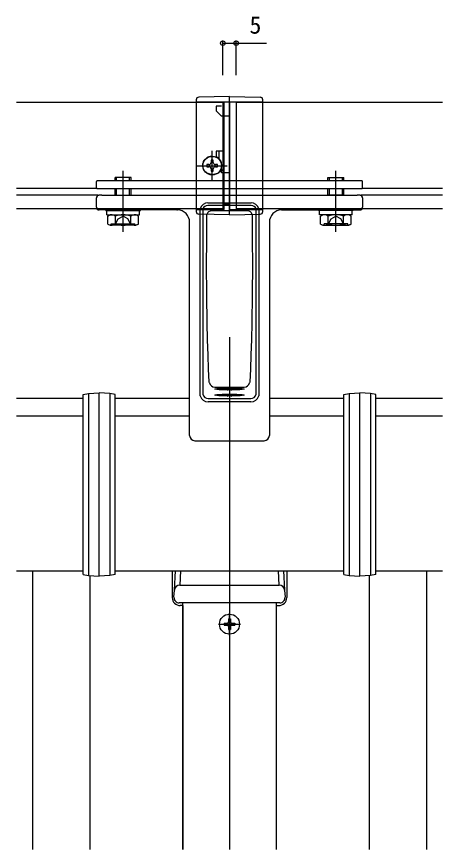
# Model space of a CAD drawing. Units: millimetres, scale not verified. Extents: x -693 to 693, y -1120 to 1121.
# Drawn here: x -452.1 to -292.1, y 426.4 to 739.7 of the extents above; entities that cross this region are included whole.
import ezdxf
from ezdxf.enums import TextEntityAlignment as Align

# ---------------------------------------------------------------- set-up
doc = ezdxf.new("R2010")
doc.units = ezdxf.units.MM
doc.header["$LTSCALE"] = 6
for name, color, linetype in [('0-3_YKK_12', 2, 'Continuous'), ('0-4_YKK_13', 4, 'Continuous'), ('0-6_YKK_D', 6, 'Continuous')]:
    doc.layers.add(name, color=color, linetype=linetype)
doc.styles.add('ＭＳ ゴシック', font='')
doc.styles.get('ＭＳ ゴシック').set_extended_font_data('MS Gothic')

msp = doc.modelspace()

# ---------------------------------------------------------------- linework, layer by layer
at = {"layer": '0-3_YKK_12'}
for p, q in [((-374.622, 707.377), (-374.622, 667.377)), ((-369.622, 707.377), (-369.622, 667.377)), ((-421.819, 674.995), (-452.122, 674.995)), ((-292.122, 674.995), (-322.419, 674.995)), ((-421.543, 672.501), (-452.122, 672.501)), ((-292.122, 672.501), (-322.695, 672.501)), ((-372.122, 619.041), (-372.122, 426.436)), ((-452.122, 596.144), (-427.122, 596.144)), ((-415.122, 596.144), (-387.122, 596.144)), ((-357.122, 596.144), (-329.122, 596.144)), ((-317.122, 596.144), (-292.122, 596.144)), ((-452.122, 589.479), (-427.122, 589.479)), ((-415.122, 589.479), (-387.122, 589.479)), ((-357.122, 589.479), (-329.122, 589.479)), ((-317.122, 589.479), (-292.122, 589.479)), ((-452.122, 531.144), (-427.122, 531.144)), ((-446.122, 531.144), (-446.122, 426.436)), ((-424.622, 529.359), (-424.622, 426.436)), ((-415.122, 531.144), (-329.122, 531.144)), ((-393.622, 531.144), (-393.622, 521.144)), ((-350.622, 531.144), (-350.622, 521.144)), ((-319.622, 529.359), (-319.622, 426.436)), ((-317.122, 531.144), (-292.122, 531.144)), ((-298.122, 531.144), (-298.122, 426.436)), ((-389.622, 518.144), (-390.622, 518.144)), ((-389.622, 426.436), (-389.622, 519.144)), ((-389.622, 518.144), (-389.622, 426.436)), ((-354.622, 519.144), (-354.622, 426.436)), ((-354.622, 518.144), (-354.622, 426.436)), ((-354.622, 518.144), (-353.622, 518.144))]:
    msp.add_line(p, q, dxfattribs=at)
for points in [[(-374.622, 707.377), (-384.622, 707.377), (-452.122, 707.377)], [(-292.122, 707.377), (-359.622, 707.377), (-369.622, 707.377)], [(-374.622, 667.377), (-384.622, 667.377), (-452.122, 667.377)], [(-292.122, 667.377), (-359.622, 667.377), (-369.622, 667.377)]]:
    msp.add_lwpolyline(points, dxfattribs=at)
for centre, start, end in [((-390.622, 521.144), 180, 270), ((-353.622, 521.144), 270, 0)]:
    msp.add_arc(centre, 3, start, end, dxfattribs=at)
at = {"layer": '0-4_YKK_13'}
for p, q in [((-384.622, 708.376), (-384.622, 666.379)), ((-372.122, 709.677), (-383.648, 709.375)), ((-359.622, 666.379), (-359.622, 708.376)), ((-384.622, 707.677), (-359.622, 707.677)), ((-375.122, 705.977), (-377.122, 705.977)), ((-374.122, 706.177), (-374.122, 707.677)), ((-374.122, 667.077), (-374.122, 706.177)), ((-372.122, 707.677), (-372.122, 667.077)), ((-372.122, 702.177), (-375.122, 702.177)), ((-378.622, 677.922), (-378.622, 689.222)), ((-381.845, 685.412), (-380.383, 686.773)), ((-380.383, 686.773), (-380.302, 686.813)), ((-380.302, 686.813), (-380.221, 686.852)), ((-380.054, 686.924), (-379.969, 686.958)), ((-379.796, 687.019), (-379.709, 687.047)), ((-379.352, 687.138), (-379.261, 687.155)), ((-379.261, 687.155), (-379.17, 687.171)), ((-379.17, 687.171), (-379.079, 687.185)), ((-378.896, 687.206), (-378.805, 687.213)), ((-378.622, 687.222), (-376.681, 686.787)), ((-376.122, 689.077), (-376.122, 686.357)), ((-384.272, 683.572), (-372.972, 683.572)), ((-379.852, 684.015), (-380.672, 684.015)), ((-378.622, 685.806), (-378.622, 685.839)), ((-378.622, 685.806), (-378.622, 685.839)), ((-377.392, 683.195), (-376.572, 683.195)), ((-412.129, 658.668), (-412.129, 681.668)), ((-381.853, 682.013), (-380.579, 680.734)), ((-378.622, 680.172), (-380.579, 680.734)), ((-378.713, 680.175), (-378.805, 680.18)), ((-378.622, 680.172), (-378.713, 680.175)), ((-376.668, 680.632), (-378.622, 680.172)), ((-375.645, 681.6), (-375.122, 681.077)), ((-375.282, 682.237), (-374.122, 681.077)), ((-375.122, 681.077), (-375.122, 682.673)), ((-375.122, 681.077), (-372.122, 681.077)), ((-332.115, 658.668), (-332.115, 681.668)), ((-422.122, 675.295), (-422.122, 677.695)), ((-421.822, 677.995), (-322.422, 677.995)), ((-415.129, 677.995), (-415.129, 679.168)), ((-409.129, 679.168), (-415.129, 679.168)), ((-414.589, 677.995), (-414.589, 679.168)), ((-409.669, 677.995), (-409.669, 679.168)), ((-409.129, 677.995), (-409.129, 679.168)), ((-335.115, 677.995), (-335.115, 679.168)), ((-335.115, 679.168), (-329.115, 679.168)), ((-334.575, 677.995), (-334.575, 679.168)), ((-329.655, 677.995), (-329.655, 679.168)), ((-329.115, 677.995), (-329.115, 679.168)), ((-322.122, 675.295), (-322.122, 677.695)), ((-421.822, 674.995), (-322.422, 674.995)), ((-415.129, 672.514), (-415.129, 674.995)), ((-414.589, 672.514), (-414.589, 674.995)), ((-409.669, 672.514), (-409.669, 674.995)), ((-409.129, 672.514), (-409.129, 674.995)), ((-335.115, 672.514), (-335.115, 674.995)), ((-334.575, 672.514), (-334.575, 674.995)), ((-329.655, 672.514), (-329.655, 674.995)), ((-329.115, 672.514), (-329.115, 674.995)), ((-422.122, 667.978), (-422.122, 671.478)), ((-420.122, 672.483), (-324.122, 672.483)), ((-414.589, 672.514), (-414.593, 672.483)), ((-409.669, 672.514), (-409.666, 672.483)), ((-409.134, 672.483), (-409.129, 672.514)), ((-335.11, 672.483), (-335.115, 672.514)), ((-334.575, 672.514), (-334.578, 672.483)), ((-329.655, 672.514), (-329.651, 672.483)), ((-322.122, 671.478), (-322.122, 667.978)), ((-422.122, 667.977), (-422.122, 667.978)), ((-383.102, 666.687), (-383.102, 667.452)), ((-382.122, 667.241), (-382.122, 597.904)), ((-380.209, 669.665), (-364.035, 669.665)), ((-364.035, 668.66), (-380.209, 668.66)), ((-374.122, 669.077), (-372.122, 669.077)), ((-362.122, 667.241), (-362.122, 667.188)), ((-362.122, 597.904), (-362.122, 667.241)), ((-361.142, 667.452), (-361.142, 666.687)), ((-322.122, 667.978), (-322.122, 667.977)), ((-421.121, 666.978), (-421.123, 666.978)), ((-391.898, 666.978), (-421.121, 666.978)), ((-418.629, 666.69), (-418.629, 666.978)), ((-418.186, 666.69), (-406.005, 666.69)), ((-418.186, 665.168), (-418.186, 666.69)), ((-418.186, 665.168), (-406.005, 665.168)), ((-417.903, 664.668), (-417.037, 665.168)), ((-417.903, 661.668), (-417.903, 664.668)), ((-417.037, 665.168), (-407.222, 665.168)), ((-415.016, 661.683), (-415.016, 664.653)), ((-409.243, 661.683), (-409.243, 664.653)), ((-406.356, 664.668), (-407.222, 665.168)), ((-406.356, 661.668), (-406.356, 664.668)), ((-406.005, 665.168), (-406.005, 666.69)), ((-391.898, 666.978), (-391.886, 666.978)), ((-391.886, 666.978), (-391.886, 666.978)), ((-391.886, 666.978), (-391.635, 666.971)), ((-384.622, 667.077), (-374.122, 667.077)), ((-372.122, 665.077), (-383.648, 665.379)), ((-383.122, 666.429), (-383.1, 666.687)), ((-380.59, 664.814), (-380.477, 665.503)), ((-378.632, 666.778), (-378.632, 666.779)), ((-378.632, 666.779), (-365.612, 666.779)), ((-372.122, 667.077), (-359.622, 667.077)), ((-372.122, 665.077), (-360.596, 665.379)), ((-363.767, 665.503), (-363.654, 664.814)), ((-352.609, 666.971), (-352.358, 666.978)), ((-352.358, 666.978), (-352.346, 666.978)), ((-352.358, 666.978), (-352.358, 666.978)), ((-352.346, 666.978), (-323.123, 666.978)), ((-326.058, 666.69), (-338.239, 666.69)), ((-338.239, 665.168), (-338.239, 666.69)), ((-326.058, 665.168), (-338.239, 665.168)), ((-337.888, 664.668), (-337.022, 665.168)), ((-337.888, 661.668), (-337.888, 664.668)), ((-327.207, 665.168), (-337.022, 665.168)), ((-335.001, 661.683), (-335.001, 664.653)), ((-329.228, 661.683), (-329.228, 664.653)), ((-326.341, 664.668), (-327.207, 665.168)), ((-326.341, 661.668), (-326.341, 664.668)), ((-326.058, 665.168), (-326.058, 666.69)), ((-325.615, 666.69), (-325.615, 666.978)), ((-323.121, 666.978), (-323.123, 666.978)), ((-417.903, 661.668), (-417.037, 661.168)), ((-407.222, 661.168), (-417.037, 661.168)), ((-416.561, 661.768), (-407.697, 661.768)), ((-416.561, 661.168), (-416.561, 661.768)), ((-407.697, 661.168), (-407.697, 661.768)), ((-406.356, 661.668), (-407.222, 661.168)), ((-387.119, 662.349), (-387.129, 662.357)), ((-387.122, 596.059), (-387.122, 661.988)), ((-357.115, 662.357), (-357.125, 662.349)), ((-357.122, 661.988), (-357.122, 596.059)), ((-337.888, 661.668), (-337.022, 661.168)), ((-337.022, 661.168), (-327.207, 661.168)), ((-327.683, 661.768), (-336.547, 661.768)), ((-336.547, 661.168), (-336.547, 661.768)), ((-327.683, 661.168), (-327.683, 661.768)), ((-326.341, 661.668), (-327.207, 661.168)), ((-379.621, 601.898), (-379.719, 602.285)), ((-364.525, 602.285), (-364.623, 601.898)), ((-377.666, 600.328), (-377.673, 600.328)), ((-377.666, 600.328), (-366.578, 600.328)), ((-372.622, 599.348), (-372.622, 599.28)), ((-371.622, 599.348), (-372.622, 599.348)), ((-372.622, 599.228), (-372.622, 599.28)), ((-371.622, 599.28), (-371.622, 599.348)), ((-371.622, 599.228), (-371.622, 599.28)), ((-366.571, 600.328), (-366.578, 600.328)), ((-427.122, 597.477), (-425.126, 597.9)), ((-427.122, 591.457), (-427.122, 597.477)), ((-425.126, 597.9), (-421.122, 598.144)), ((-425.126, 597.9), (-425.126, 591.877)), ((-421.122, 592.12), (-421.122, 598.144)), ((-417.118, 597.9), (-421.122, 598.144)), ((-417.118, 597.9), (-417.118, 591.877)), ((-415.122, 597.477), (-417.118, 597.9)), ((-415.122, 591.457), (-415.122, 597.477)), ((-387.122, 582.164), (-387.122, 596.059)), ((-382.122, 597.904), (-382.103, 597.643)), ((-380.122, 595.974), (-364.122, 595.974)), ((-372.622, 597.079), (-372.622, 597.012)), ((-371.622, 597.079), (-372.622, 597.079)), ((-372.622, 596.96), (-372.622, 597.012)), ((-371.622, 597.012), (-371.622, 597.079)), ((-371.622, 596.96), (-371.622, 597.012)), ((-362.141, 597.643), (-362.122, 597.904)), ((-357.122, 596.059), (-357.122, 582.164)), ((-329.122, 597.477), (-327.126, 597.9)), ((-329.122, 591.457), (-329.122, 597.477)), ((-327.126, 597.9), (-323.122, 598.144)), ((-327.126, 597.9), (-327.126, 591.877)), ((-323.122, 592.12), (-323.122, 598.144)), ((-319.118, 597.9), (-323.122, 598.144)), ((-319.118, 597.9), (-319.118, 591.877)), ((-317.122, 597.477), (-319.118, 597.9)), ((-317.122, 591.457), (-317.122, 597.477)), ((-421.122, 588.144), (-421.122, 592.12)), ((-364.122, 594.809), (-380.122, 594.809)), ((-323.122, 588.144), (-323.122, 592.12)), ((-425.126, 591.877), (-425.126, 588.144)), ((-417.118, 591.877), (-417.118, 588.144)), ((-327.126, 591.877), (-327.126, 588.144)), ((-319.118, 591.877), (-319.118, 588.144)), ((-425.126, 588.144), (-425.126, 531.444)), ((-421.122, 531.444), (-421.122, 588.144)), ((-417.118, 588.144), (-417.118, 531.444)), ((-327.126, 588.144), (-327.126, 531.444)), ((-323.122, 531.444), (-323.122, 588.144)), ((-319.118, 588.144), (-319.118, 531.444)), ((-385.123, 580.165), (-359.121, 580.165)), ((-427.122, 529.811), (-427.122, 531.444)), ((-427.122, 529.811), (-425.126, 529.389)), ((-425.126, 531.444), (-425.126, 529.389)), ((-425.126, 529.389), (-421.122, 529.144)), ((-415.122, 529.811), (-417.118, 529.389)), ((-415.122, 529.811), (-415.122, 531.444)), ((-392.826, 523.991), (-392.388, 531.144)), ((-390.506, 531.144), (-390.829, 525.854)), ((-353.415, 525.854), (-353.738, 531.144)), ((-351.856, 531.144), (-351.418, 523.991)), ((-329.122, 529.811), (-329.122, 531.444)), ((-329.122, 529.811), (-327.126, 529.389)), ((-319.118, 529.389), (-323.122, 529.144)), ((-319.118, 531.444), (-319.118, 529.389)), ((-317.122, 529.811), (-319.118, 529.389)), ((-317.122, 529.811), (-317.122, 531.444)), ((-392.992, 521.267), (-392.826, 523.991)), ((-390.829, 525.854), (-353.415, 525.854)), ((-351.418, 523.991), (-351.252, 521.267)), ((-353.248, 519.144), (-390.996, 519.144)), ((-372.122, 506.994), (-372.122, 515.294)), ((-376.272, 511.144), (-367.972, 511.144)), ((-374.172, 511.494), (-374.172, 510.794)), ((-374.172, 511.494), (-372.972, 511.494)), ((-374.172, 510.794), (-372.972, 510.794)), ((-372.472, 513.194), (-371.772, 513.194)), ((-372.472, 513.194), (-372.472, 511.994)), ((-371.772, 513.194), (-371.772, 511.994)), ((-371.272, 511.494), (-370.072, 511.494)), ((-371.272, 510.794), (-370.072, 510.794)), ((-370.072, 511.494), (-370.072, 510.794)), ((-372.472, 510.294), (-372.472, 509.094)), ((-372.472, 509.094), (-371.772, 509.094)), ((-371.772, 510.294), (-371.772, 509.094))]:
    msp.add_line(p, q, dxfattribs=at)
for points in [[(-372.122, 665.077), (-372.122, 709.677), (-360.596, 709.375)], [(-377.122, 705.977), (-377.122, 704.177), (-375.122, 702.177)], [(-380.221, 686.852), (-380.138, 686.889), (-380.054, 686.924)], [(-379.969, 686.958), (-379.883, 686.989), (-379.796, 687.019)], [(-379.709, 687.047), (-379.62, 687.072), (-379.531, 687.096)], [(-379.531, 687.096), (-379.442, 687.118), (-379.352, 687.138)], [(-379.079, 687.185), (-378.988, 687.196), (-378.896, 687.206)], [(-378.805, 687.213), (-378.713, 687.218), (-378.622, 687.222)], [(-374.122, 689.077), (-377.122, 689.077), (-377.122, 686.886)], [(-380.672, 684.015), (-380.672, 683.195), (-379.852, 683.195)], [(-378.212, 684.835), (-378.212, 685.655), (-379.032, 685.655), (-379.032, 684.835)], [(-376.572, 683.195), (-376.572, 684.015), (-377.392, 684.015)], [(-379.032, 682.375), (-379.032, 681.555), (-378.212, 681.555), (-378.212, 682.375)], [(-415.124, 672.483), (-415.129, 672.514), (-409.129, 672.514)], [(-329.12, 672.483), (-329.115, 672.514), (-335.115, 672.514)], [(-362.114, 667.223), (-362.119, 667.236), (-362.12, 667.24), (-362.121, 667.241), (-362.121, 667.242), (-362.122, 667.244), (-362.122, 667.244), (-362.122, 667.244), (-362.122, 667.244), (-362.122, 667.244), (-362.122, 667.244), (-362.122, 667.241)], [(-418.629, 666.69), (-405.629, 666.69), (-405.629, 666.978)], [(-415.229, 661.168), (-413.983, 663.668), (-412.129, 664.654)], [(-409.029, 661.168), (-410.276, 663.668), (-412.129, 664.654)], [(-383.093, 596.978), (-383.122, 597.375), (-383.122, 666.429)], [(-379.719, 602.285), (-379.956, 607.007), (-380.166, 612.276), (-380.348, 618.119), (-380.497, 624.491), (-380.65, 634.931), (-380.709, 646.486), (-380.682, 655.399), (-380.59, 664.814)], [(-379.918, 666.312), (-379.295, 666.667), (-378.632, 666.779)], [(-365.612, 666.779), (-364.905, 666.651), (-364.326, 666.312)], [(-363.654, 664.814), (-363.562, 655.432), (-363.535, 646.486), (-363.593, 635.008), (-363.747, 624.491), (-363.894, 618.21), (-364.073, 612.411), (-364.285, 607.083), (-364.525, 602.285)], [(-361.144, 666.687), (-361.122, 666.429), (-361.122, 597.375), (-361.151, 596.978)], [(-325.615, 666.69), (-338.615, 666.69), (-338.615, 666.978)], [(-335.215, 661.168), (-333.968, 663.668), (-332.115, 664.654)], [(-329.015, 661.168), (-330.261, 663.668), (-332.115, 664.654)], [(-379.622, 601.905), (-379.621, 601.9), (-379.621, 601.898)], [(-364.623, 601.898), (-364.622, 601.904), (-364.622, 601.905)], [(-427.122, 531.444), (-427.122, 588.144), (-427.122, 591.457)], [(-415.122, 531.444), (-415.122, 588.144), (-415.122, 591.457)], [(-329.122, 531.444), (-329.122, 588.144), (-329.122, 591.457)], [(-317.122, 531.444), (-317.122, 588.144), (-317.122, 591.457)], [(-417.118, 531.444), (-417.118, 529.389), (-421.122, 529.144), (-421.122, 531.444)], [(-327.126, 531.444), (-327.126, 529.389), (-323.122, 529.144), (-323.122, 531.444)]]:
    msp.add_lwpolyline(points, dxfattribs=at)
for points in [[(-372.122, 599.227), (-373.545, 599.239), (-374.872, 599.275), (-376.011, 599.331), (-376.885, 599.405), (-377.435, 599.491), (-377.622, 599.583), (-377.435, 599.675), (-376.885, 599.76), (-376.011, 599.834), (-374.872, 599.891), (-373.545, 599.926), (-372.122, 599.938), (-370.698, 599.926), (-369.372, 599.891), (-368.233, 599.834), (-367.359, 599.76), (-366.809, 599.675), (-366.622, 599.583), (-366.809, 599.491), (-367.359, 599.405), (-368.233, 599.331), (-369.372, 599.275), (-370.698, 599.239)], [(-372.122, 596.958), (-373.545, 596.97), (-374.872, 597.006), (-376.011, 597.062), (-376.885, 597.136), (-377.435, 597.222), (-377.622, 597.314), (-377.435, 597.406), (-376.885, 597.492), (-376.011, 597.565), (-374.872, 597.622), (-373.545, 597.657), (-372.122, 597.669), (-370.698, 597.657), (-369.372, 597.622), (-368.233, 597.565), (-367.359, 597.492), (-366.809, 597.406), (-366.622, 597.314), (-366.809, 597.222), (-367.359, 597.136), (-368.233, 597.062), (-369.372, 597.006), (-370.698, 596.97)]]:
    msp.add_lwpolyline(points, close=True, dxfattribs=at)
for centre, radius in [((-378.622, 683.605), 3.5), ((-372.122, 511.144), 3.75)]:
    msp.add_circle(centre, radius, dxfattribs=at)
for centre, radius, start, end in [((-383.622, 708.376), 1, 91.5, 180), ((-360.622, 708.376), 1, 0, 88.5), ((-379.852, 684.835), 0.82, 270, 0), ((-379.852, 682.375), 0.82, 0, 90), ((-377.392, 684.835), 0.82, 180, 270), ((-377.392, 682.375), 0.82, 90, 180), ((-421.822, 677.695), 0.3, 90, 180), ((-322.422, 677.695), 0.3, 0, 90), ((-421.822, 675.295), 0.3, 180, 270), ((-322.422, 675.295), 0.3, 270, 0), ((-421.149, 671.489), 0.973, 104.97101, 180.69202), ((-420.964, 670.501), 1.984, 86.39956, 102.79463), ((-420.178, 532.624), 139.859, 89.97699, 90.27417), ((-324.056, 536.936), 135.546, 89.72199, 90.02781), ((-323.269, 670.592), 1.893, 77.07796, 93.95948), ((-323.097, 671.488), 0.975, 359.36774, 75.23791), ((-421.122, 667.978), 1, 180.05168, 269.94902), ((-380.209, 666.667), 2.997, 89.98739, 164.82025), ((-380.211, 666.664), 1.996, 89.93721, 163.18321), ((-364.035, 666.667), 2.997, 15.17975, 90.01261), ((-364.033, 666.664), 1.996, 16.81679, 90.06279), ((-323.122, 667.978), 1, 270.04501, 359.95428), ((-416.474, 662.503), 2.598, 55.86369, 115.45615), ((-412.129, 655.546), 9.553, 72.41205, 107.58795), ((-407.785, 662.503), 2.598, 64.54385, 124.13631), ((-391.775, 662.317), 4.656, 0.39041, 88.2865), ((-383.622, 666.379), 1, 180, 268.5), ((-378.741, 664.902), 1.837, 129.84987, 160.89041), ((-365.494, 664.908), 1.826, 19.0187, 50.24102), ((-360.622, 666.379), 1, 271.5, 0), ((-352.487, 662.335), 4.638, 91.49797, 179.82513), ((-336.459, 662.503), 2.598, 55.86369, 115.45615), ((-332.115, 655.546), 9.553, 72.41205, 107.58795), ((-327.77, 662.503), 2.598, 64.54385, 124.13631), ((-416.474, 663.833), 2.598, 244.54385, 304.13631), ((-412.129, 670.79), 9.553, 252.41205, 287.58795), ((-407.785, 663.833), 2.598, 235.86369, 295.45615), ((-396.92, 661.985), 9.798, 0.01569, 2.17758), ((-347.285, 661.984), 9.837, 177.82672, 179.98001), ((-336.459, 663.833), 2.598, 244.54385, 304.13631), ((-332.115, 670.79), 9.553, 252.41205, 287.58795), ((-327.77, 663.833), 2.598, 235.86369, 295.45615), ((-377.667, 602.329), 2.001, 192.44053, 269.8109), ((-366.577, 602.329), 2.001, 270.18137, 347.56721), ((-372.122, 553.422), 46.362, 83.46175, 96.53825), ((-372.122, 544.014), 55.503, 85.62599, 94.37401), ((-372.959, 600.407), 1.176, 269.29825, 286.64969), ((-371.309, 600.239), 1.008, 251.8945, 272.15756), ((-380.34, 597.631), 2.83, 193.34206, 274.40997), ((-380.139, 597.964), 1.99, 189.26108, 270.4845), ((-372.122, 551.153), 46.362, 83.46175, 96.53825), ((-372.122, 541.745), 55.503, 85.62599, 94.37401), ((-372.959, 598.138), 1.176, 269.29825, 286.64969), ((-371.309, 597.97), 1.008, 251.8945, 272.15756), ((-364.108, 597.967), 1.993, 269.59822, 350.65619), ((-363.983, 597.739), 2.933, 267.28847, 344.9595), ((-390.838, 523.863), 1.992, 89.74287, 176.30144), ((-353.406, 523.863), 1.992, 3.69856, 90.25713), ((-390.996, 521.144), 2, 176.5, 270), ((-353.248, 521.144), 2, 270, 3.5), ((-372.972, 511.994), 0.5, 270, 0), ((-372.972, 510.294), 0.5, 0, 90), ((-371.272, 511.994), 0.5, 180, 270), ((-371.272, 510.294), 0.5, 90, 180)]:
    msp.add_arc(centre, radius, start, end, dxfattribs=at)
for centre, major_axis, ratio, start_param, end_param in [((-378.622, 683.705), (-3.65, 0), 0.996924, 3.1415927, 4.1515814), ((-378.622, 683.705), (-3.65, 0), 0.996924, 3.1415927, 4.1515814), ((-378.622, 683.705), (-3.65, 0), 0.996924, 5.7949102, 6.2831853), ((-378.622, 683.705), (-3.65, 0), 0.996924, 5.7949102, 6.2831853), ((-378.622, 683.705), (-3.65, 0), 0.996924, 6.2831853, 6.7667546), ((-378.622, 683.705), (-3.65, 0), 0.996924, 2.1355988, 3.1415927), ((-378.622, 683.705), (-3.65, 0), 0.996924, 2.1355988, 3.1415927), ((-385.121, 582.166), (1.423, 1.408), 0.998783, 2.3621448, 3.9317231), ((-359.123, 582.166), (1.423, -1.408), 0.998783, 5.4930548, 7.0626332)]:
    msp.add_ellipse(centre, major_axis=major_axis, ratio=ratio, start_param=start_param, end_param=end_param, dxfattribs=at)
at = {"layer": '0-6_YKK_D'}
for p, q in [((-374.622, 717.677), (-374.622, 730.677)), ((-369.622, 717.677), (-369.622, 730.677))]:
    msp.add_line(p, q, dxfattribs=at)
msp.add_lwpolyline([(-374.622, 729.677), (-369.622, 729.677), (-358.222, 729.677)], dxfattribs=at)
for centre in [(-374.622, 729.677), (-369.622, 729.677)]:
    msp.add_circle(centre, 0.85, dxfattribs=at)

# ---------------------------------------------------------------- texts
at = {"layer": '0-6_YKK_D', "style": 'ＭＳ ゴシック'}
msp.add_text('5', height=6.598, dxfattribs=at).set_placement((-364.622, 731.277), align=Align.BOTTOM_LEFT)

doc.saveas('drawing.dxf')
